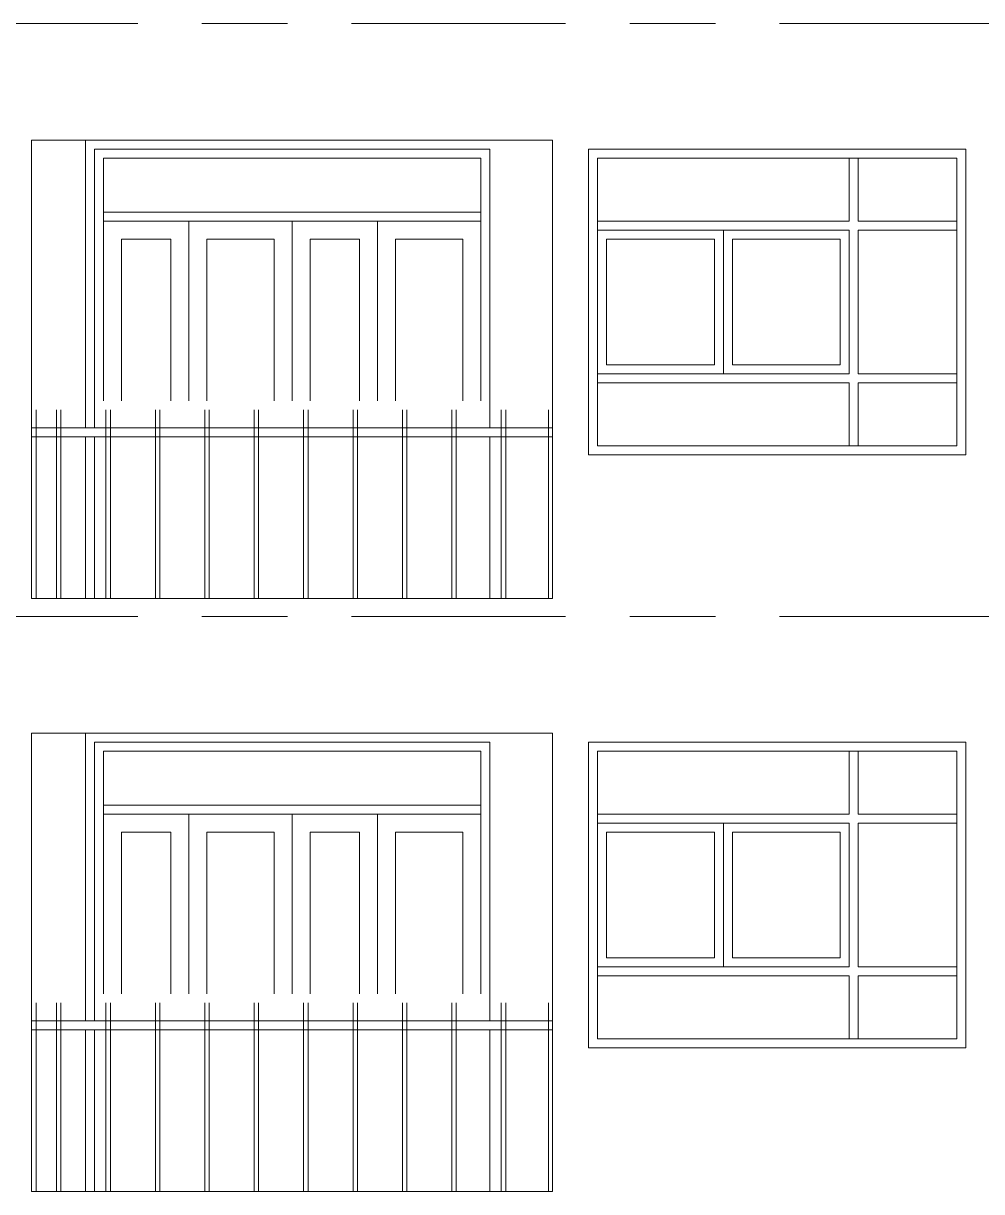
# Model space of a CAD drawing. Header units: millimetres. Extents: x -99196 to 15601, y -9661 to 93550.
# Drawn here: x -16746 to -11413, y 28600 to 35100 of the extents above; entities that cross this region are included whole.
import ezdxf

# ---------------------------------------------------------------- set-up
doc = ezdxf.new("R2010")
doc.units = ezdxf.units.MM
doc.linetypes.add('Centre', pattern=[31.75, 6.35, -4.7625, 15.875, -4.7625])
for name, color, linetype, lineweight in [('CUA', 31, 'Continuous', 9), ('NET THAY 1', 41, 'Continuous', 5), ('NET THAY 2', 55, 'Continuous', 5), ('NET-THAY', 2, 'Continuous', 9), ('TRUC', 225, 'Continuous', 5)]:
    doc.layers.add(name, color=color, linetype=linetype, lineweight=lineweight)

# ---------------------------------------------------------------- blocks, each defined once
blk = doc.blocks.new('CUA LO GIA - DB6-1834141-MẶT ĐỨNG 14-1')
at = {"layer": 'CUA'}
for p, q in [((-16350.5, 19800), (-16350.5, 21200)), ((-14150.5, 21200), (-16350.5, 21200)), ((-14150.5, 21200), (-14150.5, 19800)), ((-16300.5, 21150), (-16300.5, 19800)), ((-16300.5, 21150), (-14200.5, 21150)), ((-14200.5, 19800), (-14200.5, 21150)), ((-14200.5, 20850), (-16300.5, 20850)), ((-16300.5, 20850), (-16300.5, 20800)), ((-14200.5, 20800), (-14200.5, 20850)), ((-16300.5, 20800), (-14200.5, 20800)), ((-15825.5, 20800), (-16300.5, 20800)), ((-16300.5, 20800), (-16300.5, 19800)), ((-15825.5, 19800), (-15825.5, 20800)), ((-15250.5, 19800), (-15250.5, 20800)), ((-15250.5, 20800), (-15250.5, 19800)), ((-14775.5, 20800), (-14775.5, 19800)), ((-14200.5, 20800), (-14775.5, 20800)), ((-14200.5, 19800), (-14200.5, 20800)), ((-16200.5, 19800), (-16200.5, 20700)), ((-16200.5, 20700), (-15925.5, 20700)), ((-15925.5, 20700), (-15925.5, 19800)), ((-15725.5, 20700), (-15350.5, 20700)), ((-15725.5, 19800), (-15725.5, 20700)), ((-15350.5, 20700), (-15350.5, 19800)), ((-15150.5, 19800), (-15150.5, 20700)), ((-15150.5, 20700), (-14875.5, 20700)), ((-14875.5, 20700), (-14875.5, 19800)), ((-14675.5, 20700), (-14300.5, 20700)), ((-14675.5, 19800), (-14675.5, 20700)), ((-14300.5, 20700), (-14300.5, 19800))]:
    blk.add_line(p, q, dxfattribs=at)
blk = doc.blocks.new('X-PHONG NGU 2 - X-PHONG NGU 2_Recovery_-V116-MẶT ĐỨNG 14-1')
at = {"layer": 'CUA'}
for p, q in [((-13550.5, 21150), (-13550.5, 19550)), ((-13550.5, 21150), (-11550.5, 21150)), ((-12100.5, 21150), (-12150.5, 21150)), ((-12150.5, 20800), (-12150.5, 21150)), ((-12100.5, 21150), (-12100.5, 20800)), ((-11550.5, 19550), (-11550.5, 21150)), ((-12150.5, 20800), (-13550.5, 20800)), ((-13550.5, 20800), (-13550.5, 20750)), ((-12850.5, 20750), (-13550.5, 20750)), ((-13550.5, 19950), (-13550.5, 20750)), ((-13550.5, 20750), (-12150.5, 20750)), ((-12850.5, 20750), (-12850.5, 19950)), ((-12150.5, 19950), (-12150.5, 20750)), ((-11550.5, 20800), (-12100.5, 20800)), ((-12100.5, 20750), (-12100.5, 19950)), ((-12100.5, 20750), (-11550.5, 20750)), ((-11550.5, 20800), (-11550.5, 20750)), ((-13500.5, 20700), (-13500.5, 20000)), ((-13500.5, 20700), (-12900.5, 20700)), ((-12900.5, 20000), (-12900.5, 20700)), ((-12800.5, 20700), (-12200.5, 20700)), ((-12800.5, 20700), (-12800.5, 20000)), ((-12200.5, 20000), (-12200.5, 20700)), ((-13500.5, 20000), (-12900.5, 20000)), ((-12800.5, 20000), (-12200.5, 20000)), ((-12850.5, 19950), (-13550.5, 19950)), ((-13550.5, 19950), (-12150.5, 19950)), ((-13550.5, 19900), (-13550.5, 19950)), ((-12150.5, 19900), (-13550.5, 19900)), ((-12150.5, 19550), (-12150.5, 19900)), ((-12100.5, 19950), (-11550.5, 19950)), ((-12100.5, 19900), (-12100.5, 19550)), ((-11550.5, 19900), (-12100.5, 19900)), ((-11550.5, 19950), (-11550.5, 19900)), ((-13550.5, 19550), (-11550.5, 19550)), ((-12100.5, 19550), (-12150.5, 19550))]:
    blk.add_line(p, q, dxfattribs=at)
blk = doc.blocks.new('Railing - 25mm-V113-MẶT ĐỨNG 14-1')
at = {"layer": 'NET THAY 2'}
for p, q in [((-1864.4, 18700), (-1864.4, 19750)), ((-1839.4, 18700), (-1839.4, 19750))]:
    blk.add_line(p, q, dxfattribs=at)
blk = doc.blocks.new('Railing - 25mm-V114-MẶT ĐỨNG 14-1')
at = {"layer": 'NET THAY 2'}
blk.add_line((-1725.5, 18700), (-1725.5, 19750), dxfattribs=at)
blk = doc.blocks.new('Railing - 25mm-V115-MẶT ĐỨNG 14-1')
at = {"layer": 'NET THAY 2'}
blk.add_line((-4576.9, 18700), (-4576.9, 19750), dxfattribs=at)
blk = doc.blocks.new('Railing - Railing-1915004-MẶT ĐỨNG 14-1')
at = {"extrusion": (0, 0, -1), "zscale": -1}
for name, p in [('Railing - 25mm-V114-MẶT ĐỨNG 14-1', (18401, 3300)), ('Railing - 25mm-V113-MẶT ĐỨNG 14-1', (18401, 3300)), ('Railing - 25mm-V113-MẶT ĐỨNG 14-1', (18126, 3300)), ('Railing - 25mm-V113-MẶT ĐỨNG 14-1', (17851, 3300)), ('Railing - 25mm-V113-MẶT ĐỨNG 14-1', (17576, 3300)), ('Railing - 25mm-V113-MẶT ĐỨNG 14-1', (17301, 3300)), ('Railing - 25mm-V113-MẶT ĐỨNG 14-1', (17026, 3300)), ('Railing - 25mm-V113-MẶT ĐỨNG 14-1', (16751, 3300)), ('Railing - 25mm-V113-MẶT ĐỨNG 14-1', (16476, 3300)), ('Railing - 25mm-V113-MẶT ĐỨNG 14-1', (16201, 3300)), ('Railing - 25mm-V113-MẶT ĐỨNG 14-1', (15926, 3300)), ('Railing - 25mm-V115-MẶT ĐỨNG 14-1', (18401, 3300))]:
    blk.add_blockref(name, p, dxfattribs=at)
blk = doc.blocks.new('Top Rail Type - Top Rail_Internal_-1915005-MẶT ĐỨNG 14-1')
at = {"layer": 'NET THAY 1'}
for p, q in [((-13800.5, 22950), (-16700.5, 22950)), ((-16700.5, 22900), (-13800.5, 22900))]:
    blk.add_line(p, q, dxfattribs=at)
blk = doc.blocks.new('A$C677B3655')
at = {"layer": 'NET-THAY'}
for p, q in [((-27128.3, 2650), (-30028.3, 2650)), ((-30028.3, 100), (-30028.3, 2650)), ((-29728.3, 1050), (-29728.3, 2650)), ((-29678.3, 1050), (-29678.3, 2600)), ((-29678.3, 2600), (-27478.3, 2600)), ((-27478.3, 2600), (-27478.3, 1050)), ((-27128.3, 2650), (-27128.3, 100)), ((-26928.3, 900), (-26928.3, 2600)), ((-26928.3, 2600), (-24828.3, 2600)), ((-24828.3, 2600), (-24828.3, 900)), ((-29728.3, 100), (-29728.3, 1000)), ((-29678.3, 100), (-29678.3, 1000)), ((-27478.3, 1000), (-27478.3, 100)), ((-24828.3, 900), (-26928.3, 900)), ((-27128.3, 100), (-30028.3, 100))]:
    blk.add_line(p, q, dxfattribs=at)
at = {"layer": 'CUA'}
for name in ['CUA LO GIA - DB6-1834141-MẶT ĐỨNG 14-1', 'X-PHONG NGU 2 - X-PHONG NGU 2_Recovery_-V116-MẶT ĐỨNG 14-1']:
    blk.add_blockref(name, (-13327.7, -18600), dxfattribs=at)
at = {"layer": 'NET THAY 1'}
for name in ['Railing - Railing-1915004-MẶT ĐỨNG 14-1', 'Top Rail Type - Top Rail_Internal_-1915005-MẶT ĐỨNG 14-1']:
    blk.add_blockref(name, (-13327.7, -21900), dxfattribs=at)

msp = doc.modelspace()

# ---------------------------------------------------------------- linework, layer by layer
at = {"layer": 'TRUC', "linetype": 'Centre', "ltscale": 75}
for p, q in [((-99096.4, 35100), (15600.6, 35100)), ((-99096.4, 31800), (15600.6, 31800))]:
    msp.add_line(p, q, dxfattribs=at)

# ---------------------------------------------------------------- block references
at = {"layer": 'NET-THAY'}
for p in [(13327.7, 31800), (13327.7, 28500)]:
    msp.add_blockref('A$C677B3655', p, dxfattribs=at)

doc.saveas('drawing.dxf')
